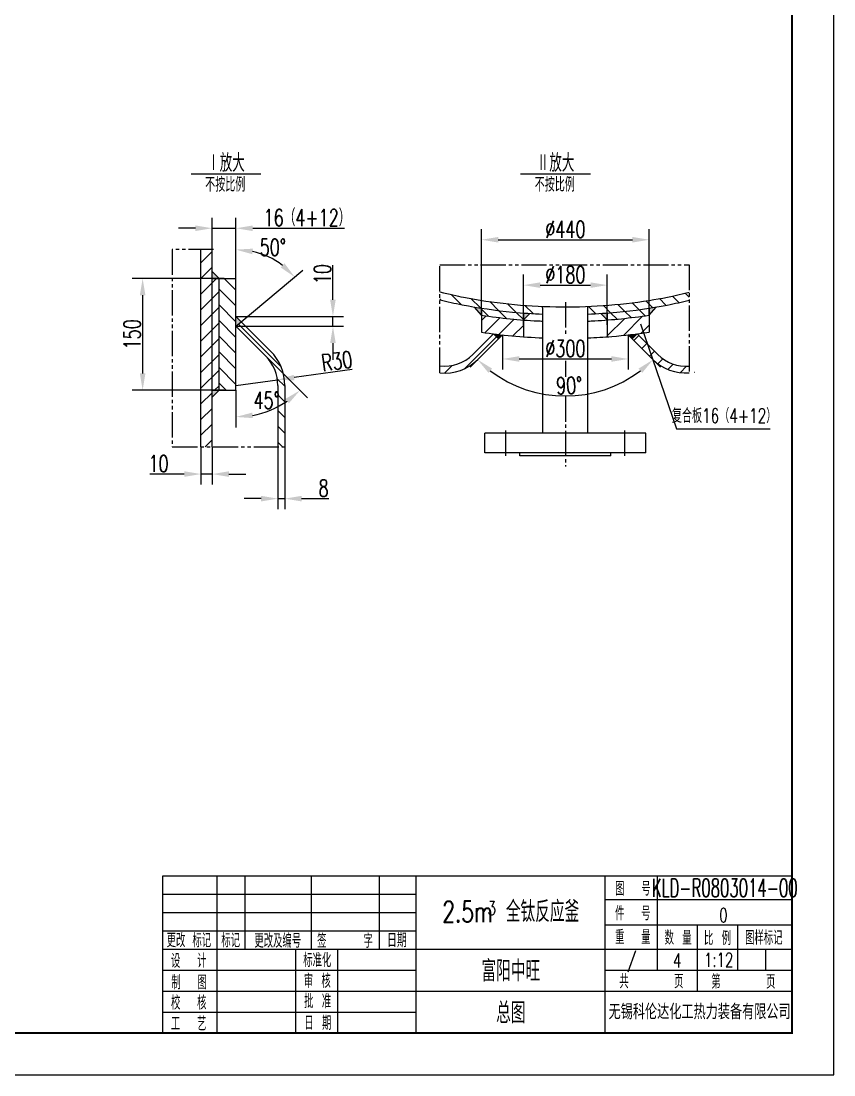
# Model space of a CAD drawing. Header units: millimetres. Extents: x -609 to 19506, y -219 to 17861.
# Drawn here: x 2714 to 5040, y 0 to 3017 of the extents above; entities that cross this region are included whole.
import ezdxf
from ezdxf.enums import TextEntityAlignment as Align

# ---------------------------------------------------------------- set-up
doc = ezdxf.new("R2010")
doc.units = ezdxf.units.MM
doc.header["$LTSCALE"] = 120
doc.header["$PDMODE"] = 3
doc.linetypes.add('CENT2', pattern=[0.82, 0.6, -0.07, 0.08, -0.07])
doc.linetypes.add('PHAN2', pattern=[0.97, 0.6, -0.07, 0.08, -0.07, 0.08, -0.07])
for name, color, linetype in [('1轮廓实线层', 7, 'Continuous'), ('2细线层', 4, 'Continuous'), ('3', 6, 'Continuous'), ('4', 5, 'Continuous'), ('6文字层', 3, 'Continuous'), ('A', 2, 'Continuous'), ('B', 7, 'Continuous'), ('C2', 1, 'CENT2'), ('D2', 4, 'PHAN2'), ('图框层', 7, 'Continuous')]:
    doc.layers.add(name, color=color, linetype=linetype)
doc.styles.add('HZ', font='txt', dxfattribs={"width": 0.7, "bigfont": 'hztxt'})
doc.styles.add('HZFS', font='romans.shx', dxfattribs={"width": 0.7, "bigfont": 'hzdx.shx'})
doc.styles.add('PC_TEXTSTYLE', font='txt.shx', dxfattribs={"width": 0.67, "bigfont": 'gbcbig.shx'})
doc.dimstyles.new('ISO-25', dxfattribs={"dimtxt": 2.5, "dimasz": 2.5, "dimexe": 1.25, "dimexo": 0.625, "dimtad": 1, "dimdsep": 46, "dimtxsty": 'Standard', "dimcen": 2.5, "dimadec": 0, "dimazin": 0, "dimtfac": 1, "dimtmove": 0, "dimatfit": 3, "dimfxl": 0, "dimarcsym": 0})
pattern_1 = [(135, (28.902, 202.7), (-22.45064, -22.45064), [])]
pattern_2 = [(135, (320.837, 335.134), (-22.45064, -22.45064), [])]
pattern_3 = [(45, (320.837, 335.134), (-22.45064, 22.45064), [])]

# ---------------------------------------------------------------- blocks, each defined once
blk = doc.blocks.new('标题栏')
at = {"color": 4}
blk.add_line((-53.25, 38.47), (0.25, 38.47), dxfattribs=at)
at = {"layer": '1轮廓实线层'}
for p, q in [((-179.75, 45.25), (0.25, 45.25)), ((-179.75, 0.25), (-179.75, 45.25)), ((-179.75, 0.25), (-179.75, 45.25)), ((-179.75, 0.25), (0.25, 0.25))]:
    blk.add_line(p, q, dxfattribs=at)
at = {"layer": '1轮廓实线层', "color": 4}
for p, q in [((-164.25, 0.25), (-164.25, 45.25)), ((-156.25, 24.25), (-156.25, 45.25)), ((-137.25, 24.25), (-137.25, 45.25)), ((-117.75, 24.25), (-117.75, 45.25)), ((-107.25, 0.25), (-107.25, 45.25)), ((-53.25, 0.25), (-53.25, 45.25)), ((-38.25, 18.25), (-38.25, 45.25)), ((-53.25, 31.25), (0.25, 31.25)), ((-26.75, 12.25), (-26.75, 31.25)), ((-15.25, 18.25), (-15.25, 31.25)), ((-129.75, 0.25), (-129.75, 24.25))]:
    blk.add_line(p, q, dxfattribs=at)
at = {"layer": '2细线层', "color": 4}
for p, q in [((-179.75, 40), (-107.25, 40)), ((-179.75, 34.75), (-107.25, 34.75)), ((-179.75, 29.5), (-107.25, 29.5)), ((-179.75, 24.25), (0.25, 24.25)), ((-179.75, 18.25), (-107.25, 18.25)), ((-53.25, 18.25), (0.25, 18.25)), ((-179.75, 12.25), (0.25, 12.25)), ((-179.75, 6.25), (-107.25, 6.25))]:
    blk.add_line(p, q, dxfattribs=at)
at = {"layer": '2细线层'}
for p, q in [((-141.75, 0.25), (-141.75, 24.25)), ((-7.25, 18.25), (-7.25, 24.25))]:
    blk.add_line(p, q, dxfattribs=at)
at = {"layer": '图框层'}
blk.add_line((0.25, 0.25), (0.25, 45.25), dxfattribs=at)
at = {"layer": '6文字层', "style": 'PC_TEXTSTYLE', "width": 0.67}
for s, p in [('图  号', (-50.34, 39.59)), ('件  号', (-50.36, 32.52)), ('重  量', (-50.36, 25.7))]:
    blk.add_text(s, height=4, dxfattribs=at).set_placement(p)
at = {"layer": '6文字层'}
for s, style, width, p in [('更改', 'PC_TEXTSTYLE', 0.67, (-176.02, 26.99)), ('标记', 'PC_TEXTSTYLE', 0.67, (-168.64, 26.97)), ('标记', 'PC_TEXTSTYLE', 0.67, (-160.37, 26.97)), (' 更改及编号 ', 'PC_TEXTSTYLE', 0.67, (-146.9, 26.87)), (' 签    字 ', 'PC_TEXTSTYLE', 0.67, (-127.65, 26.83)), (' 日期 ', 'HZFS', 0.7, (-112.81, 26.97)), (' 数 量 ', 'PC_TEXTSTYLE', 0.67, (-32.34, 27.72)), (' 比 例 ', 'PC_TEXTSTYLE', 0.67, (-21.08, 27.59)), (' 图样标记 ', 'PC_TEXTSTYLE', 0.67, (-7.81, 27.73)), (' 设  计 ', 'PC_TEXTSTYLE', 0.67, (-172.37, 21.1)), ('标准化', 'PC_TEXTSTYLE', 0.67, (-135.59, 21.31)), (' 制  图 ', 'PC_TEXTSTYLE', 0.67, (-172.26, 14.95)), ('审 核', 'PC_TEXTSTYLE', 0.67, (-135.59, 15.37)), ('共     页', 'PC_TEXTSTYLE', 0.67, (-39.97, 15.2)), ('第     页', 'PC_TEXTSTYLE', 0.67, (-13.67, 15.14)), (' 校  核 ', 'PC_TEXTSTYLE', 0.67, (-172.37, 9.15)), ('批 准', 'PC_TEXTSTYLE', 0.67, (-135.49, 9.56)), (' 工  艺 ', 'PC_TEXTSTYLE', 0.67, (-172.4, 3.14)), ('日 期', 'PC_TEXTSTYLE', 0.67, (-135.42, 3.28))]:
    blk.add_text(s, height=4, dxfattribs=dict(at, style=style, width=width)).set_placement(p, align=Align.MIDDLE)
at = {"layer": '6文字层', "style": 'PC_TEXTSTYLE', "width": 0.639851, "flags": 8}
for tag, p, p2 in [('共几页', (-42.83, 13.25), (-37.44, 13.25)), ('第几页', (-16.91, 13.25), (-11.52, 13.25))]:
    blk.add_attdef(tag, text='', height=4, dxfattribs=at).set_placement(p, p2, align=Align.FIT)
at = {"layer": 'B', "insert": (-26.18, 6.27), "char_height": 3.8, "width": 53.1967, "attachment_point": 5, "style": 'PC_TEXTSTYLE'}
blk.add_mtext('{\\f楷体_GB2312|b0|i0|c134|p49;无锡科伦达化工热力装备有限公司}', dxfattribs=at)
at = {"layer": 'B', "style": 'HZ', "width": 0.7}
blk.add_attdef('BL', text='', height=4, dxfattribs=at).set_placement((-20.73, 19.2), align=Align.CENTER)
blk = doc.blocks.new('*D39')
at = {"layer": 'B', "color": 0, "lineweight": -2}
for p, q in [((3661.2, 2018.9), (3495.3, 1996.1)), ((3328.8, 1973.2), (3447.7, 1989.6))]:
    blk.add_line(p, q, dxfattribs=at)
at = {"layer": 'B', "color": 0}
blk.add_solid([(3494.2, 2004), (3496.4, 1988.2), (3447.7, 1989.6)], dxfattribs=at)
at = {"layer": 'Defpoints', "color": 0}
for p in [(3328.8, 1973.2), (3447.7, 1989.6)]:
    blk.add_point(p, dxfattribs=at)
at = {"layer": 'B', "color": 0, "insert": (3617.9, 2043.3), "char_height": 48, "attachment_point": 5, "rotation": 7.8348, "style": 'HZ'}
blk.add_mtext('R30', dxfattribs=at)
blk = doc.blocks.new('*D40')
at = {"layer": 'B', "color": 0, "lineweight": -2}
for p, q in [((3606.4, 2219.2), (3606.4, 2317.8)), ((3328.8, 2171.2), (3636.4, 2171.2)), ((3328.8, 2142.9), (3636.4, 2142.9)), ((3606.4, 2142.9), (3606.4, 2171.2)), ((3606.4, 2094.9), (3606.4, 2046.9))]:
    blk.add_line(p, q, dxfattribs=at)
at = {"layer": 'B', "color": 0}
for points in [[(3598.4, 2219.2), (3614.4, 2219.2), (3606.4, 2171.2)], [(3598.4, 2094.9), (3614.4, 2094.9), (3606.4, 2142.9)]]:
    blk.add_solid(points, dxfattribs=at)
at = {"layer": 'Defpoints', "color": 0}
for p in [(3328.8, 2171.2), (3328.8, 2142.9), (3606.4, 2171.2)]:
    blk.add_point(p, dxfattribs=at)
at = {"layer": 'B', "color": 0, "insert": (3576.4, 2292.5), "char_height": 48, "attachment_point": 5, "rotation": 90, "style": 'HZ'}
blk.add_mtext('10', dxfattribs=at)
blk = doc.blocks.new('*D41')
at = {"layer": 'B', "color": 0, "lineweight": -2}
for p, q in [((3260.8, 2362.5), (3260.8, 2453.6)), ((3328.8, 2279.9), (3328.8, 2453.6)), ((3212.8, 2423.6), (3164.8, 2423.6)), ((3260.8, 2423.6), (3328.8, 2423.6)), ((3376.8, 2423.6), (3639.7, 2423.6))]:
    blk.add_line(p, q, dxfattribs=at)
at = {"layer": 'B', "color": 0}
for points in [[(3212.8, 2431.6), (3212.8, 2415.6), (3260.8, 2423.6)], [(3376.8, 2431.6), (3376.8, 2415.6), (3328.8, 2423.6)]]:
    blk.add_solid(points, dxfattribs=at)
at = {"layer": 'Defpoints', "color": 0}
for p in [(3328.8, 2423.6), (3260.8, 2362.5), (3328.8, 2279.9)]:
    blk.add_point(p, dxfattribs=at)
at = {"layer": 'B', "color": 0, "insert": (3532.3, 2453.6), "char_height": 48, "attachment_point": 5, "style": 'HZ'}
blk.add_mtext('16（4+12）', dxfattribs=at)
blk = doc.blocks.new('*D42')
at = {"layer": 'B', "color": 0, "lineweight": -2}
for p, q in [((3228.8, 1798.3), (3228.8, 1690)), ((3260.8, 1798.3), (3260.8, 1690)), ((3180.8, 1720), (3082.3, 1720)), ((3260.8, 1720), (3228.8, 1720)), ((3308.8, 1720), (3356.8, 1720))]:
    blk.add_line(p, q, dxfattribs=at)
at = {"layer": 'B', "color": 0}
for points in [[(3180.8, 1728), (3180.8, 1712), (3228.8, 1720)], [(3308.8, 1728), (3308.8, 1712), (3260.8, 1720)]]:
    blk.add_solid(points, dxfattribs=at)
at = {"layer": 'Defpoints', "color": 0}
for p in [(3228.8, 1798.3), (3260.8, 1798.3), (3228.8, 1720)]:
    blk.add_point(p, dxfattribs=at)
at = {"layer": 'B', "color": 0, "insert": (3107.6, 1750), "char_height": 48, "attachment_point": 5, "style": 'HZ'}
blk.add_mtext('10', dxfattribs=at)
blk = doc.blocks.new('*D43')
at = {"layer": 'B', "color": 0, "lineweight": -2}
for p, q in [((3448.8, 1798.3), (3448.8, 1619.7)), ((3468.8, 1798.3), (3468.8, 1619.7)), ((3400.8, 1649.7), (3352.8, 1649.7)), ((3448.8, 1649.7), (3468.8, 1649.7)), ((3516.8, 1649.7), (3594.3, 1649.7))]:
    blk.add_line(p, q, dxfattribs=at)
at = {"layer": 'B', "color": 0}
for points in [[(3400.8, 1657.7), (3400.8, 1641.7), (3448.8, 1649.7)], [(3516.8, 1657.7), (3516.8, 1641.7), (3468.8, 1649.7)]]:
    blk.add_solid(points, dxfattribs=at)
at = {"layer": 'Defpoints', "color": 0}
for p in [(3448.8, 1798.3), (3468.8, 1798.3), (3468.8, 1649.7)]:
    blk.add_point(p, dxfattribs=at)
at = {"layer": 'B', "color": 0, "insert": (3579.6, 1679.7), "char_height": 48, "attachment_point": 5, "style": 'HZ'}
blk.add_mtext('8', dxfattribs=at)
blk = doc.blocks.new('*D44')
at = {"layer": 'B', "color": 0, "lineweight": -2}
for p, q in [((4021, 2047.9), (3999.3, 2026.2)), ((4521.9, 2047.9), (4543.6, 2026.2))]:
    blk.add_line(p, q, dxfattribs=at)
blk.add_arc((4271.5, 2298.4), 354.9, 232.7549, 307.2451, dxfattribs=at)
at = {"layer": 'B', "color": 0}
for points in [[(4051.4, 2009.8), (4061.9, 2021.9), (4020.5, 2047.4)], [(4481, 2021.9), (4491.5, 2009.8), (4522.4, 2047.4)]]:
    blk.add_solid(points, dxfattribs=at)
at = {"layer": 'Defpoints', "color": 0}
for p in [(4091.5, 2118.4), (4451.5, 2118.4), (4021, 2047.9), (4521.9, 2047.9), (4179.6, 1955.6)]:
    blk.add_point(p, dxfattribs=at)
at = {"layer": 'B', "color": 0, "insert": (4282.4, 1973.7), "char_height": 48, "attachment_point": 5, "rotation": 1.9303, "style": 'HZ'}
blk.add_mtext('90°', dxfattribs=at)
blk = doc.blocks.new('*D45')
at = {"layer": 'B', "color": 0, "lineweight": -2}
for p, q in [((4031.5, 2174.7), (4031.5, 2420.7)), ((4511.5, 2174.7), (4511.5, 2420.7)), ((4079.5, 2390.7), (4463.5, 2390.7))]:
    blk.add_line(p, q, dxfattribs=at)
at = {"layer": 'B', "color": 0}
for points in [[(4079.5, 2398.7), (4079.5, 2382.7), (4031.5, 2390.7)], [(4463.5, 2398.7), (4463.5, 2382.7), (4511.5, 2390.7)]]:
    blk.add_solid(points, dxfattribs=at)
at = {"layer": 'Defpoints', "color": 0}
for p in [(4511.5, 2390.7), (4031.5, 2174.7), (4511.5, 2174.7)]:
    blk.add_point(p, dxfattribs=at)
at = {"layer": 'B', "color": 0, "insert": (4271.5, 2420.7), "char_height": 48, "attachment_point": 5, "style": 'HZ'}
blk.add_mtext('%%C440', dxfattribs=at)
blk = doc.blocks.new('*D46')
at = {"layer": 'B', "color": 0, "lineweight": -2}
for p, q in [((4151.5, 2147), (4151.5, 2290.8)), ((4391.5, 2147), (4391.5, 2290.8)), ((4199.5, 2260.8), (4343.5, 2260.8))]:
    blk.add_line(p, q, dxfattribs=at)
at = {"layer": 'B', "color": 0}
for points in [[(4199.5, 2268.8), (4199.5, 2252.8), (4151.5, 2260.8)], [(4343.5, 2268.8), (4343.5, 2252.8), (4391.5, 2260.8)]]:
    blk.add_solid(points, dxfattribs=at)
at = {"layer": 'Defpoints', "color": 0}
for p in [(4391.5, 2260.8), (4151.5, 2147), (4391.5, 2147)]:
    blk.add_point(p, dxfattribs=at)
at = {"layer": 'B', "color": 0, "insert": (4271.5, 2290.8), "char_height": 48, "attachment_point": 5, "style": 'HZ'}
blk.add_mtext('%%C180', dxfattribs=at)
blk = doc.blocks.new('*D47')
at = {"layer": 'B', "color": 0, "lineweight": -2}
for p, q in [((4091.5, 2118.4), (4091.5, 2019.5)), ((4451.5, 2118.4), (4451.5, 2019.5)), ((4139.5, 2049.5), (4403.5, 2049.5))]:
    blk.add_line(p, q, dxfattribs=at)
at = {"layer": 'B', "color": 0}
for points in [[(4139.5, 2057.5), (4139.5, 2041.5), (4091.5, 2049.5)], [(4403.5, 2057.5), (4403.5, 2041.5), (4451.5, 2049.5)]]:
    blk.add_solid(points, dxfattribs=at)
at = {"layer": 'Defpoints', "color": 0}
for p in [(4091.5, 2118.4), (4451.5, 2118.4), (4451.5, 2049.5)]:
    blk.add_point(p, dxfattribs=at)
at = {"layer": 'B', "color": 0, "insert": (4271.5, 2079.5), "char_height": 48, "attachment_point": 5, "style": 'HZ'}
blk.add_mtext('%%C300', dxfattribs=at)
blk = doc.blocks.new('*D49')
at = {"layer": 'B', "color": 0, "lineweight": -2}
for p, q in [((3294.8, 2279.9), (3031.9, 2279.9)), ((3061.9, 2231.9), (3061.9, 2007.9)), ((3294.8, 1959.9), (3031.9, 1959.9))]:
    blk.add_line(p, q, dxfattribs=at)
at = {"layer": 'B', "color": 0}
for points in [[(3053.9, 2231.9), (3069.9, 2231.9), (3061.9, 2279.9)], [(3053.9, 2007.9), (3069.9, 2007.9), (3061.9, 1959.9)]]:
    blk.add_solid(points, dxfattribs=at)
at = {"layer": 'Defpoints', "color": 0}
for p in [(3294.8, 2279.9), (3061.9, 1959.9), (3294.8, 1959.9)]:
    blk.add_point(p, dxfattribs=at)
at = {"layer": 'B', "color": 0, "insert": (3031.9, 2119.9), "char_height": 48, "attachment_point": 5, "rotation": 90, "style": 'HZ'}
blk.add_mtext('150', dxfattribs=at)

msp = doc.modelspace()

# ---------------------------------------------------------------- hatches: boundary and pattern name
at = {"layer": 'B'}
h = msp.add_hatch(dxfattribs=at)
h.set_pattern_fill('ANSI31', color=256, scale=10, style=0)
h.set_pattern_definition([(45, (28.902, 202.7), (-22.45064, 22.45064), [])])
h.paths.add_polyline_path([(3260.848, 2362.475), (3228.848, 2362.475), (3228.848, 1798.315), (3260.848, 1798.315)])
h.paths.add_polyline_path([(3260.848, 1959.882), (3280.848, 1959.882), (3280.848, 2279.882), (3260.848, 2279.882)])
h = msp.add_hatch(color=256, dxfattribs=at)
h.paths.add_polyline_path([(3260.848, 2279.882), (3280.848, 2279.882), (3260.848, 2299.882)])
h.paths.add_polyline_path([(3260.848, 1959.882), (3260.848, 1939.882), (3280.848, 1959.882)])
h.paths.add_polyline_path([(3328.848, 2171.196), (3328.848, 2142.912), (3344.228, 2155.816)])
h = msp.add_hatch(dxfattribs=at)
h.set_pattern_fill('ANSI31', color=256, scale=10, angle=90, style=0)
h.set_pattern_definition(pattern_1)
h.paths.add_polyline_path([(3280.848, 1959.882), (3328.848, 1959.882), (3328.848, 2279.882), (3280.848, 2279.882)])
h = msp.add_hatch(dxfattribs=at)
h.set_pattern_fill('ANSI31', color=256, scale=10, angle=90, style=0)
h.set_pattern_definition(pattern_2)
edge = h.paths.add_edge_path()
edge.add_spline(control_points=[(3912.754, 2218.742), (3933.557, 2213.576), (3954.797, 2208.862), (4023.015, 2195.45), (4071.307, 2188.467), (4149.228, 2181.038), (4178.286, 2179.081), (4207.469, 2177.918)], knot_values=[1.10986935, 1.10986935, 1.10986935, 1.10986935, 1.19614813, 1.19614813, 1.3823501, 1.3823501, 1.49130846, 1.49130846, 1.49130846, 1.49130846], degree=3, periodic=0)
edge.add_line((4207.469, 2177.918), (4207.469, 2199.935))
edge.add_spline(control_points=[(4207.469, 2199.935), (4174.647, 2201.261), (4141.992, 2203.606), (4065.496, 2211.553), (4022.03, 2218.044), (3960.694, 2230.134), (3941.688, 2234.318), (3912.754, 2241.685)], knot_values=[1.11687507, 1.11687507, 1.11687507, 1.11687507, 1.24114081, 1.24114081, 1.41179427, 1.41179427, 1.49020458, 1.49020458, 1.49020458, 1.49020458], degree=3, periodic=0)
edge.add_line((3912.754, 2241.685), (3912.754, 2218.742))
edge = h.paths.add_edge_path()
edge.add_spline(control_points=[(4335.469, 2177.919), (4363.45, 2179.033), (4391.316, 2180.877), (4468.114, 2188.023), (4516.47, 2194.896), (4584.524, 2208.101), (4605.536, 2212.701), (4626.128, 2217.742)], knot_values=[1.65028259, 1.65028259, 1.65028259, 1.65028259, 1.75475403, 1.75475403, 1.940956, 1.940956, 2.02612431, 2.02612431, 2.02612431, 2.02612431], degree=3, periodic=0)
edge.add_line((4626.128, 2217.742), (4626.128, 2240.468))
edge.add_spline(control_points=[(4626.128, 2240.468), (4579.154, 2229.194), (4545.819, 2222.639), (4468.664, 2210.405), (4424.402, 2205.414), (4364.942, 2201.332), (4350.222, 2200.531), (4335.469, 2199.935)], knot_values=[1.65138801, 1.65138801, 1.65138801, 1.65138801, 1.78639049, 1.78639049, 1.95704395, 1.95704395, 2.01290169, 2.01290169, 2.01290169, 2.01290169], degree=3, periodic=0)
edge.add_line((4335.469, 2199.935), (4335.469, 2177.919))
h = msp.add_hatch(color=256, dxfattribs=at)
edge = h.paths.add_edge_path()
edge.add_line((4031.469, 2174.686), (4031.469, 2194.923))
edge.add_spline(control_points=[(4031.469, 2194.923), (4024.761, 2195.969), (4018.081, 2197.059), (4011.429, 2198.192)], knot_values=[1.2423934, 1.2423934, 1.2423934, 1.2423934, 1.26852338, 1.26852338, 1.26852338, 1.26852338], degree=3, periodic=0)
edge.add_line((4011.429, 2198.192), (4031.469, 2174.686))
edge = h.paths.add_edge_path()
edge.add_line((4151.469, 2181.137), (4151.469, 2161.081))
edge.add_line((4151.469, 2161.081), (4170.225, 2179.838))
edge.add_spline(control_points=[(4170.225, 2179.838), (4163.963, 2180.234), (4157.711, 2180.667), (4151.469, 2181.137)], knot_values=[1.42136568, 1.42136568, 1.42136568, 1.42136568, 1.44485586, 1.44485586, 1.44485586, 1.44485586], degree=3, periodic=0)
edge = h.paths.add_edge_path()
edge.add_spline(control_points=[(4391.469, 2181.136), (4385.227, 2180.667), (4378.974, 2180.234), (4372.712, 2179.837)], knot_values=[1.69673501, 1.69673501, 1.69673501, 1.69673501, 1.72022535, 1.72022535, 1.72022535, 1.72022535], degree=3, periodic=0)
edge.add_line((4372.712, 2179.837), (4391.469, 2161.081))
edge.add_line((4391.469, 2161.081), (4391.469, 2181.136))
edge = h.paths.add_edge_path()
edge.add_spline(control_points=[(4531.509, 2198.192), (4524.857, 2197.059), (4518.176, 2195.97), (4511.469, 2194.924)], knot_values=[1.87306818, 1.87306818, 1.87306818, 1.87306818, 1.89919884, 1.89919884, 1.89919884, 1.89919884], degree=3, periodic=0)
edge.add_line((4511.469, 2194.924), (4511.469, 2174.686))
edge.add_line((4511.469, 2174.686), (4531.509, 2198.192))
h = msp.add_hatch(dxfattribs=at)
h.set_pattern_fill('ANSI31', color=256, scale=10, angle=90, style=0)
h.set_pattern_definition(pattern_2)
edge = h.paths.add_edge_path()
edge.add_spline(control_points=[(4031.469, 2174.788), (4073.54, 2168.423), (4112.773, 2163.995), (4151.469, 2161.091)], knot_values=[1.28080424, 1.28080424, 1.28080424, 1.28080424, 1.4233639, 1.4233639, 1.4233639, 1.4233639], degree=3, periodic=0)
edge.add_line((4151.469, 2161.091), (4151.469, 2181.137))
edge.add_spline(control_points=[(4151.469, 2181.137), (4141.101, 2181.917), (4130.764, 2182.798), (4090.414, 2186.645), (4060.687, 2190.368), (4031.469, 2194.923)], knot_values=[1.26852338, 1.26852338, 1.26852338, 1.26852338, 1.30753896, 1.30753896, 1.42136568, 1.42136568, 1.42136568, 1.42136568], degree=3, periodic=0)
edge.add_line((4031.469, 2194.923), (4031.469, 2174.788))
edge = h.paths.add_edge_path()
edge.add_spline(control_points=[(4511.469, 2194.924), (4481.098, 2190.19), (4450.177, 2186.354), (4409.795, 2182.597), (4400.644, 2181.827), (4391.469, 2181.136)], knot_values=[1.72022535, 1.72022535, 1.72022535, 1.72022535, 1.8385395, 1.8385395, 1.87306818, 1.87306818, 1.87306818, 1.87306818], degree=3, periodic=0)
edge.add_line((4391.469, 2181.136), (4391.469, 2161.088))
edge.add_spline(control_points=[(4391.469, 2161.088), (4430.033, 2163.979), (4469.141, 2168.386), (4511.469, 2174.775)], knot_values=[1.71825901, 1.71825901, 1.71825901, 1.71825901, 1.86046989, 1.86046989, 1.86046989, 1.86046989], degree=3, periodic=0)
edge.add_line((4511.469, 2174.775), (4511.469, 2194.924))
h = msp.add_hatch(dxfattribs=at)
h.set_pattern_fill('ANSI31', color=256, scale=10, style=0)
h.set_pattern_definition(pattern_3)
edge = h.paths.add_edge_path()
edge.add_spline(control_points=[(4031.469, 2126.138), (4070.838, 2120.28), (4110.963, 2115.876), (4151.469, 2112.953)], knot_values=[1.28149726, 1.28149726, 1.28149726, 1.28149726, 1.42749883, 1.42749883, 1.42749883, 1.42749883], degree=3, periodic=0)
edge.add_line((4151.469, 2112.953), (4151.469, 2161.091))
edge.add_spline(control_points=[(4151.469, 2161.091), (4112.773, 2163.995), (4073.54, 2168.423), (4031.469, 2174.788)], knot_values=[1.28080424, 1.28080424, 1.28080424, 1.28080424, 1.4233639, 1.4233639, 1.4233639, 1.4233639], degree=3, periodic=0)
edge.add_line((4031.469, 2174.788), (4031.469, 2126.138))
edge = h.paths.add_edge_path()
edge.add_spline(control_points=[(4391.469, 2112.952), (4395.856, 2113.269), (4400.239, 2113.603), (4440.659, 2116.847), (4476.365, 2120.917), (4511.469, 2126.141)], knot_values=[1.71408938, 1.71408938, 1.71408938, 1.71408938, 1.72990426, 1.72990426, 1.86009561, 1.86009561, 1.86009561, 1.86009561], degree=3, periodic=0)
edge.add_line((4511.469, 2126.141), (4511.469, 2174.775))
edge.add_spline(control_points=[(4511.469, 2174.775), (4469.141, 2168.386), (4430.033, 2163.979), (4391.469, 2161.088)], knot_values=[1.71825901, 1.71825901, 1.71825901, 1.71825901, 1.86046989, 1.86046989, 1.86046989, 1.86046989], degree=3, periodic=0)
edge.add_line((4391.469, 2161.088), (4391.469, 2112.952))
h = msp.add_hatch(dxfattribs=at)
h.set_pattern_fill('ANSI31', color=256, scale=10, angle=90, style=0)
h.set_pattern_definition(pattern_1)
h.paths.add_polyline_path([(3344.228, 2155.816), (3328.848, 2142.912), (3413.701, 2058.059, -0.19891237), (3448.848, 1973.206), (3448.848, 1798.315), (3468.848, 1798.315), (3468.848, 1973.206, 0.19891237), (3427.843, 2072.201)])
h = msp.add_hatch(dxfattribs=at)
h.set_pattern_fill('ANSI31', color=256, scale=10, style=0)
h.set_pattern_definition(pattern_3)
h.paths.add_polyline_path([(4080.304, 2107.234), (4066.162, 2121.376), (4007.168, 2062.382, -0.23284794), (3912.754, 2030.066), (3912.754, 2010.116, 0.22850636), (4021.003, 2047.933)])
h.paths.add_polyline_path([(4626.128, 2009.718), (4626.128, 2028.875, -0.21466004), (4536.077, 2062.075), (4476.776, 2121.376), (4462.633, 2107.234), (4521.935, 2047.933, 0.22039927)])
h = msp.add_hatch(color=256, dxfattribs=at)
edge = h.paths.add_edge_path()
edge.add_spline(control_points=[(4091.468, 2118.398), (4083.006, 2119.325), (4074.569, 2120.318), (4066.162, 2121.376)], knot_values=[1.32415608, 1.32415608, 1.32415608, 1.32415608, 1.35501488, 1.35501488, 1.35501488, 1.35501488], degree=3, periodic=0)
edge.add_line((4066.162, 2121.376), (4080.304, 2107.234))
edge.add_line((4080.304, 2107.234), (4091.468, 2118.398))
h = msp.add_hatch(color=256, dxfattribs=at)
edge = h.paths.add_edge_path()
edge.add_spline(control_points=[(4451.469, 2118.398), (4459.931, 2119.325), (4468.368, 2120.318), (4476.776, 2121.376)], knot_values=[1.32415608, 1.32415608, 1.32415608, 1.32415608, 1.35501488, 1.35501488, 1.35501488, 1.35501488], degree=3, periodic=0)
edge.add_line((4476.776, 2121.376), (4462.633, 2107.234))
edge.add_line((4462.633, 2107.234), (4451.469, 2118.398))

# ---------------------------------------------------------------- linework, layer by layer
at = {"layer": '3'}
msp.add_lwpolyline([(0, 7128), (0, 0), (5040, 0), (5040, 7128)], close=True, dxfattribs=at)
at = {"layer": '4', "const_width": 6}
msp.add_lwpolyline([(120, 7008), (120, 120), (4920, 120), (4920, 7008)], close=True, dxfattribs=at)
at = {"layer": 'A'}
for p, q in [((3228.848, 1798.315), (3228.848, 2362.475)), ((3260.848, 1798.315), (3260.848, 2362.475)), ((3260.848, 2279.882), (3328.848, 2279.882)), ((3280.848, 1959.882), (3280.848, 2279.882)), ((3328.848, 1959.882), (3328.848, 2279.882)), ((4031.469, 2174.686), (4011.429, 2198.192)), ((4031.469, 2194.923), (4031.469, 2126.138)), ((4151.469, 2181.137), (4151.469, 2112.952)), ((4207.469, 1836.647), (4207.469, 2199.935)), ((4271.469, 2172.647), (4271.52, 2172.647)), ((4335.469, 1836.647), (4335.469, 2199.935)), ((4391.469, 2181.136), (4391.469, 2112.952)), ((4511.469, 2174.686), (4531.509, 2198.192)), ((4511.469, 2194.924), (4511.469, 2126.14)), ((3328.848, 2171.196), (3427.843, 2072.201)), ((3328.848, 2142.912), (3344.228, 2155.816)), ((3328.848, 2142.912), (3413.701, 2058.059)), ((4066.162, 2121.376), (4006.86, 2062.075)), ((4091.469, 2118.399), (4021.003, 2047.933)), ((4066.162, 2121.376), (4080.304, 2107.234)), ((4451.469, 2118.399), (4521.935, 2047.933)), ((4476.776, 2121.376), (4462.633, 2107.234)), ((4476.774, 2121.378), (4536.077, 2062.075)), ((3448.848, 1973.206), (3448.848, 1798.315)), ((3468.848, 1973.206), (3468.848, 1798.315)), ((3260.848, 1959.882), (3328.848, 1959.882)), ((4501.469, 1836.647), (4041.469, 1836.647)), ((4041.469, 1780.647), (4041.469, 1836.647)), ((4501.469, 1780.647), (4501.469, 1836.647)), ((4501.469, 1780.647), (4041.469, 1780.647)), ((4141.469, 1772.647), (4141.469, 1780.647)), ((4401.469, 1772.647), (4401.469, 1780.647)), ((4401.469, 1772.647), (4141.469, 1772.647))]:
    msp.add_line(p, q, dxfattribs=at)
for centre, radius, start, end in [((3328.848, 1973.206), 120, 0, 45), ((3328.848, 1973.206), 140, 0, 45), ((3927.146, 2142.096), 112.951, 262.679581, 314.88984), ((4617.986, 2145.518), 116.927, 225.531588, 273.992633), ((3927.664, 2141.271), 132, 263.514166, 315), ((4615.273, 2141.271), 132, 225, 274.716949), ((4615.273, 2141.271), 132, 280.815858, 281.160223)]:
    msp.add_arc(centre, radius, start, end, dxfattribs=at)
for points, knots in [([(3912.754, 2241.685), (3941.688, 2234.318), (3960.694, 2230.134), (4022.03, 2218.044), (4065.496, 2211.553), (4154.024, 2202.356), (4199.085, 2199.65), (4289.478, 2198.104), (4334.808, 2199.263), (4424.402, 2205.414), (4468.664, 2210.405), (4545.819, 2222.639), (4579.154, 2229.194), (4626.128, 2240.468)], [1.116875072, 1.116875072, 1.116875072, 1.116875072, 1.195285384, 1.195285384, 1.365938841, 1.365938841, 1.536592298, 1.536592298, 1.707245754, 1.707245754, 1.877899211, 1.877899211, 2.012901686, 2.012901686, 2.012901686, 2.012901686]), ([(3912.754, 2218.742), (3933.557, 2213.576), (3954.797, 2208.862), (4023.015, 2195.45), (4071.307, 2188.467), (4149.228, 2181.038), (4178.286, 2179.081), (4207.469, 2177.918)], [1.109869352, 1.109869352, 1.109869352, 1.109869352, 1.196148132, 1.196148132, 1.382350099, 1.382350099, 1.491308456, 1.491308456, 1.491308456, 1.491308456]), ([(4335.469, 2177.919), (4363.45, 2179.033), (4391.316, 2180.877), (4468.114, 2188.023), (4516.47, 2194.896), (4584.524, 2208.101), (4605.536, 2212.701), (4626.128, 2217.742)], [1.65028259, 1.65028259, 1.65028259, 1.65028259, 1.754754034, 1.754754034, 1.940956001, 1.940956001, 2.026124308, 2.026124308, 2.026124308, 2.026124308]), ([(4031.469, 2174.788), (4088.146, 2166.214), (4139.673, 2161.154), (4196.933, 2158.341), (4202.199, 2158.109), (4207.469, 2157.901)], [1.280804244, 1.280804244, 1.280804244, 1.280804244, 1.472856165, 1.472856165, 1.492287882, 1.492287882, 1.492287882, 1.492287882]), ([(4335.469, 2157.901), (4342.365, 2158.173), (4349.256, 2158.488), (4406.396, 2161.468), (4456.187, 2166.431), (4511.469, 2174.775)], [1.64930478, 1.64930478, 1.64930478, 1.64930478, 1.674735503, 1.674735503, 1.860469889, 1.860469889, 1.860469889, 1.860469889]), ([(4335.469, 2109.867), (4358.607, 2110.751), (4381.681, 2112.113), (4440.659, 2116.847), (4476.365, 2120.917), (4511.469, 2126.141)], [1.647050695, 1.647050695, 1.647050695, 1.647050695, 1.72990426, 1.72990426, 1.860095613, 1.860095613, 1.860095613, 1.860095613])]:
    msp.add_open_spline(points, degree=3, knots=knots, dxfattribs=at)
msp.add_open_spline([(4031.469, 2126.138), (4088.915, 2117.59), (4147.972, 2112.138), (4207.469, 2109.865)], degree=3, dxfattribs=at)
at = {"layer": 'B'}
for p, q in [((3200.458, 2579.709), (3400.278, 2579.709)), ((4143.579, 2579.709), (4343.399, 2579.709)), ((3328.848, 2279.882), (3328.848, 2392.521)), ((3260.848, 2299.882), (3280.848, 2279.882)), ((3344.228, 2155.816), (3520.06, 2303.358)), ((4151.469, 2161.081), (4170.225, 2179.838)), ((4391.469, 2161.081), (4372.712, 2179.837)), ((4486.379, 2150.329), (4589.436, 1849.193)), ((3413.701, 2058.059), (3533.432, 1938.328)), ((3260.848, 1939.882), (3280.848, 1959.882)), ((3328.848, 1959.882), (3328.848, 1853.587)), ((4589.436, 1849.193), (4857.799, 1849.193))]:
    msp.add_line(p, q, dxfattribs=at)
for radius, start, end in [(219.61, 52.548174, 77.451826), (259.325, 280.620423, 304.379577)]:
    msp.add_arc((3328.848, 2142.912), radius, start, end, dxfattribs=at)
for points in [[(3375.686, 2349.324), (3377.435, 2365.228), (3328.848, 2362.521)], [(3467.921, 2323.033), (3456.862, 2311.471), (3497.079, 2284.074)], [(3470.173, 1935.043), (3480.391, 1922.731), (3512.218, 1959.541)], [(3377.382, 1880.063), (3375.902, 1895.995), (3328.848, 1883.587)]]:
    msp.add_solid(points, dxfattribs=at)
at = {"layer": 'C2'}
for p, q in [((4271.469, 2211.656), (4271.469, 2113.318)), ((4271.469, 2043.754), (4271.469, 1997.867)), ((4271.469, 1941.896), (4271.469, 1741.367)), ((4101.469, 1772.647), (4101.469, 1844.647)), ((4441.469, 1772.647), (4441.469, 1844.647))]:
    msp.add_line(p, q, dxfattribs=at)
at = {"layer": 'D2'}
for p, q in [((3264.848, 2362.475), (3146.848, 2362.475)), ((3146.848, 2362.475), (3146.848, 1798.315)), ((3912.754, 2010.116), (3912.754, 2318.557)), ((3912.754, 2318.557), (4626.128, 2318.557)), ((4626.128, 2318.557), (4626.128, 2009.718)), ((3146.848, 1798.315), (3468.848, 1798.315))]:
    msp.add_line(p, q, dxfattribs=at)

# ---------------------------------------------------------------- block references
at = {"layer": '4', "xscale": 10, "yscale": 10, "zscale": 10}
msp.add_blockref('标题栏', (4917.5, 117.5), dxfattribs=at).add_auto_attribs({'BL': '1:12'})

# ---------------------------------------------------------------- texts
at = {"layer": 'B', "style": 'HZ'}
for s, height, width, p in [('Ⅰ放大', 51.3, 0.7, (3300.398, 2585.117)), ('Ⅱ放大', 51.3, 0.7, (4243.519, 2585.117)), ('不按比例', 41.04, 0.7, (3298.184, 2528.358)), ('不按比例', 41.04, 0.7, (4241.305, 2528.358)), ('复合板16（4+12）', 41.04, 0.7, (4725.807, 1866.357)), ('KLD-R0803014-00', 52, 0.6, (4727.5, 509.497)), ('2.5m 全钛反应釜', 60, 0.7, (4115.5, 437.5)), ('3', 40, 0.7, (4060.999, 457.193)), ('0', 40, 0.7, (4723.921, 437.5)), ('富阳中旺', 60, 0.7, (4115.5, 267.5)), ('/', 40, 0.7, (4461.5, 307.5)), ('4', 40, 0.7, (4591.331, 307.5)), ('总图', 60, 0.7, (4115.5, 147.5))]:
    msp.add_text(s, height=height, dxfattribs=dict(at, width=width)).set_placement(p, align=Align.CENTER)
at = {"layer": 'B', "char_height": 48, "attachment_point": 5, "style": 'HZ'}
for s, insert in [('50°', (3434.338, 2369.135)), ('45°', (3416.607, 1931.043))]:
    msp.add_mtext(s, dxfattribs=dict(at, insert=insert))

# ---------------------------------------------------------------- dimensions: what is measured, and where the dimension line sits
at = {"layer": 'B'}
for base, p1, p2, text, picture, middle in [((3328.848, 2423.608), (3260.848, 2362.475), (3328.848, 2279.882), '16（4+12）', '*D41', (3532.266, 2453.608)), ((4511.469, 2390.703), (4031.469, 2174.686), (4511.469, 2174.686), '%%C440', '*D45', (4271.469, 2420.703)), ((4451.469, 2049.549), (4091.469, 2118.399), (4451.469, 2118.399), '%%C300', '*D47', (4271.469, 2079.549)), ((3228.848, 1719.995), (3260.848, 1798.315), (3228.848, 1798.315), '10', '*D42', (3107.559, 1749.995)), ((3468.848, 1649.727), (3448.848, 1798.315), (3468.848, 1798.315), '8', '*D43', (3579.559, 1679.727))]:
    dim = msp.add_linear_dim(base=base, p1=p1, p2=p2, text=text, dimstyle='ISO-25', override={"dimtxt": 48, "dimasz": 48, "dimexe": 30, "dimexo": 0, "dimgap": 6, "dimtxsty": 'HZ', "dimcen": 24}, dxfattribs=at)
    dim.commit()
    dim.dimension.update_dxf_attribs({"geometry": picture, "text_midpoint": middle})
dim = msp.add_linear_dim(base=(3606.368, 2171.196), p1=(3328.848, 2142.912), p2=(3328.848, 2171.196), angle=90, text='10', dimstyle='ISO-25', override={"dimtxt": 48, "dimasz": 48, "dimexe": 30, "dimexo": 0, "dimgap": 6, "dimtxsty": 'HZ', "dimcen": 24}, dxfattribs=at)
dim.commit()
dim.dimension.update_dxf_attribs({"geometry": '*D40', "text_midpoint": (3606.368, 2292.485), "dimtype": 160})
dim = msp.add_linear_dim(base=(4391.469, 2260.755), p1=(4151.469, 2147.044), p2=(4391.469, 2147.044), text='%%C180', dimstyle='ISO-25', override={"dimtxt": 48, "dimasz": 48, "dimexe": 30, "dimexo": 0, "dimgap": 6, "dimtxsty": 'HZ', "dimcen": 24}, dxfattribs=at)
dim.commit()
dim.dimension.update_dxf_attribs({"geometry": '*D46', "text_midpoint": (4271.469, 2260.755), "dimtype": 160})
dim = msp.add_linear_dim(base=(3061.927, 1959.882), p1=(3294.848, 2279.882), p2=(3294.848, 1959.882), angle=90, text='150', dimstyle='ISO-25', override={"dimtxt": 48, "dimasz": 48, "dimexe": 30, "dimexo": 0, "dimgap": 6, "dimtxsty": 'HZ', "dimcen": 24}, dxfattribs=at)
dim.commit()
dim.dimension.update_dxf_attribs({"geometry": '*D49', "text_midpoint": (3031.927, 2119.882)})
dim = msp.add_angular_dim_2l(base=(4179.612, 1955.583), line1=((4451.469, 2118.399), (4521.935, 2047.933)), line2=((4091.469, 2118.399), (4021.003, 2047.933)), dimstyle='ISO-25', override={"dimtxt": 48, "dimasz": 48, "dimexe": 30, "dimexo": 0, "dimgap": 6, "dimtxsty": 'HZ', "dimcen": 24}, dxfattribs=at)
dim.commit()
dim.dimension.update_dxf_attribs({"geometry": '*D44', "text_midpoint": (4283.423, 1943.691), "dimtype": 162})
dim = msp.add_radius_dim(center=(3328.848, 1973.206), mpoint=(3447.728, 1989.564), text='R30', dimstyle='ISO-25', override={"dimtxt": 48, "dimasz": 48, "dimexe": 30, "dimexo": 0, "dimgap": 6, "dimtxsty": 'HZ', "dimcen": 24}, dxfattribs=at)
dim.commit()
dim.dimension.update_dxf_attribs({"geometry": '*D39', "text_midpoint": (3621.971, 2013.54), "dimtype": 164})

doc.saveas('drawing.dxf')
